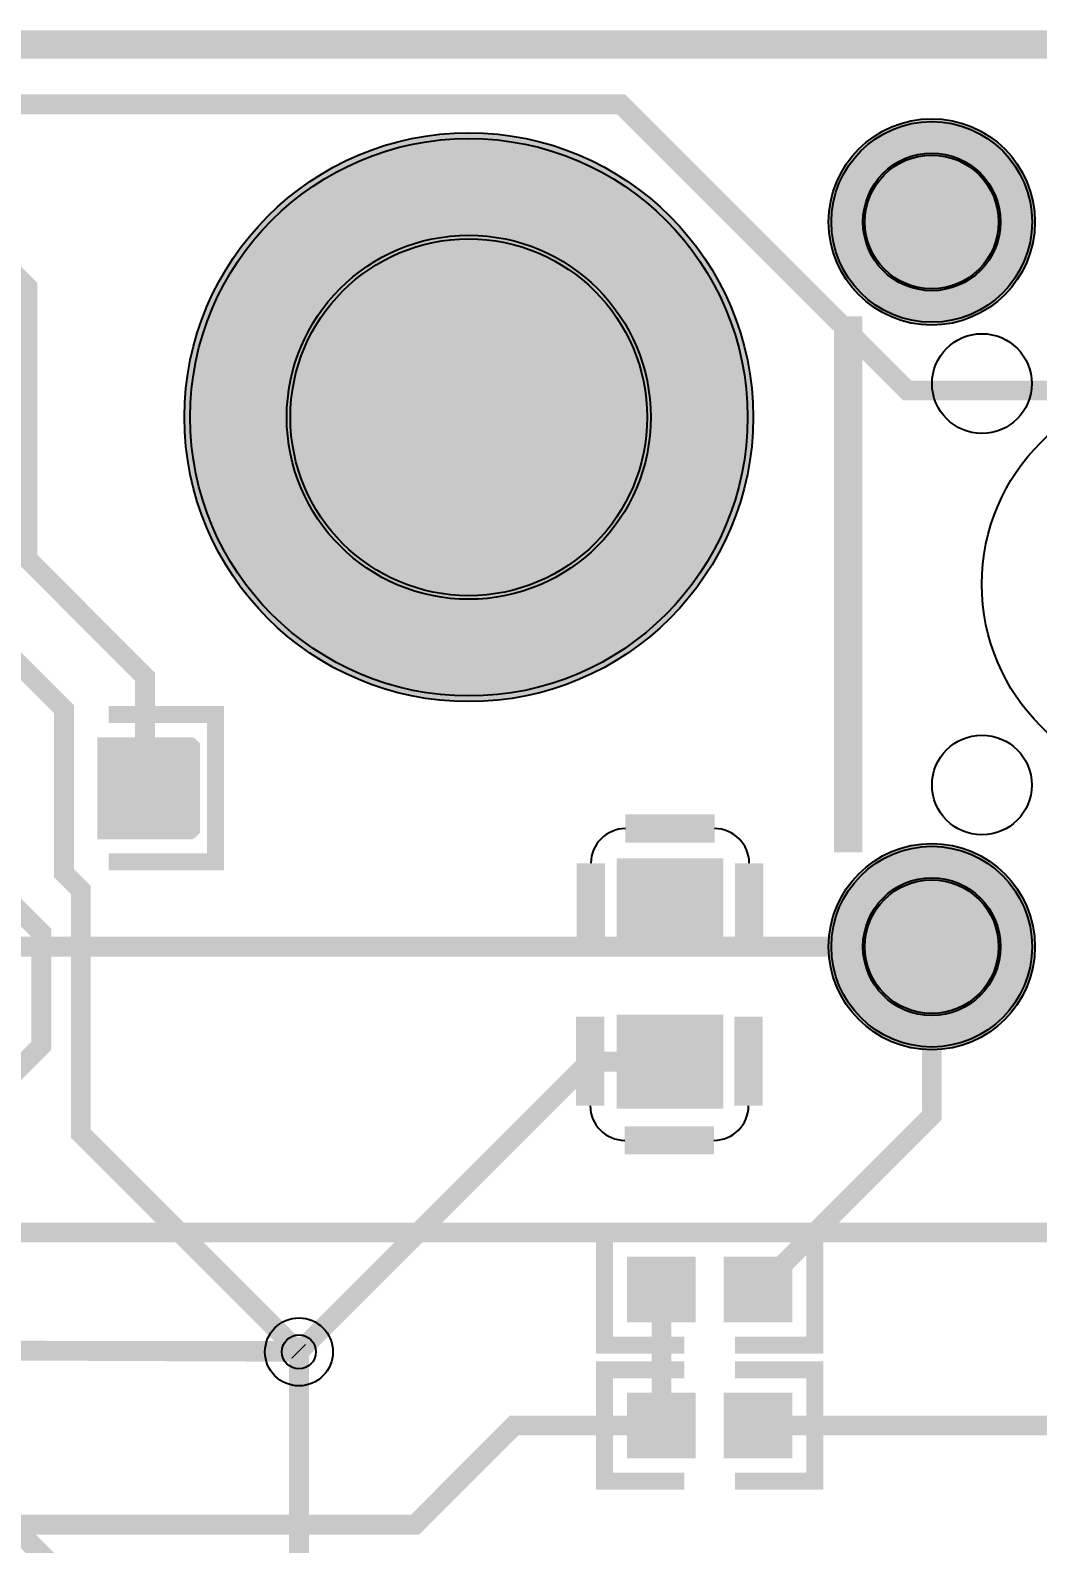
# Model space of a CAD drawing. Extents: x -5 to 4186, y -5 to 3927.
# Drawn here: x 2819 to 3175, y 2280 to 2815 of the extents above; entities that cross this region are included whole.
import ezdxf

# ---------------------------------------------------------------- set-up
doc = ezdxf.new("R2010")
doc.units = 9
for name, color, linetype, true_color in [('BoardOutLine', 7, 'Continuous', 0xff00ff), ('BottomLayer', 7, 'Continuous', 0x0000ff), ('BottomSolderMaskLayer', 7, 'Continuous', 0xaa00ff), ('Hole', 7, 'Continuous', 0x222222), ('Multi-Layer', 7, 'Continuous', 0xc0c0c0), ('TopLayer', 7, 'Continuous', 0xff0000), ('TopPasteMaskLayer', 7, 'Continuous', 0x808080), ('TopSilkLayer', 7, 'Continuous', 0xffcc00), ('TopSolderMaskLayer', 7, 'Continuous', 0x800080)]:
    doc.layers.add(name, color=color, linetype=linetype, true_color=true_color)

msp = doc.modelspace()

# ---------------------------------------------------------------- hatches: boundary and pattern name
at = {"layer": 'BottomSolderMaskLayer'}
for points in [[(3101.03, 2746.97, 1), (3173.9, 2746.97, 1)], [(2873.57, 2678, 1), (3074.42, 2678, 1)], [(3101.03, 2491.07, 1), (3173.9, 2491.07, 1)]]:
    msp.add_hatch(color=256, dxfattribs=at).paths.add_polyline_path(points)
at = {"layer": 'Multi-Layer'}
for points in [[(3102.03, 2746.97, 1), (3172.9, 2746.97, 1)], [(3102.03, 2491.07, 1), (3172.9, 2491.07, 1)]]:
    msp.add_hatch(color=256, dxfattribs=at).paths.add_polyline_path(points)
at = {"layer": 'TopLayer'}
for points in [[(2843.83, 2564.03), (2843.83, 2530.01), (2875.58, 2530.01), (2875.58, 2564.03)], [(3027.33, 2489.83), (3027.33, 2521.33), (3062.76, 2521.33), (3062.76, 2489.83)], [(3027.33, 2434.71), (3027.33, 2466.21), (3062.76, 2466.21), (3062.76, 2434.71)], [(3053.14, 2380.65), (3053.14, 2359.39), (3030.87, 2359.39), (3030.87, 2380.65)], [(3064.95, 2380.65), (3064.95, 2359.39), (3087.22, 2359.39), (3087.22, 2380.65)], [(3053.14, 2332.65), (3053.14, 2311.39), (3030.87, 2311.39), (3030.87, 2332.65)], [(3064.95, 2332.65), (3064.95, 2311.39), (3087.22, 2311.39), (3087.22, 2332.65)]]:
    msp.add_hatch(color=256, dxfattribs=at).paths.add_polyline_path(points)
at = {"layer": 'TopPasteMaskLayer'}
for points in [[(2844.02, 2531.27), (2844.02, 2540.25), (2858.98, 2540.25), (2858.98, 2553.24), (2844.02, 2553.24), (2844.02, 2562.77), (2845.99, 2564.74), (2877.09, 2564.74), (2879.06, 2562.77), (2879.06, 2531.27), (2877.09, 2529.3), (2845.99, 2529.3)], [(3027.33, 2489.83), (3027.33, 2521.33), (3062.76, 2521.33), (3062.76, 2489.83)], [(3027.33, 2434.71), (3027.33, 2466.21), (3062.76, 2466.21), (3062.76, 2434.71)], [(3053.73, 2379.07), (3053.73, 2360.96), (3052.16, 2359.39), (3032.45, 2359.39), (3030.87, 2360.96), (3030.87, 2379.07), (3032.45, 2380.65), (3052.16, 2380.65)], [(3064.36, 2379.07), (3064.36, 2360.96), (3065.94, 2359.39), (3085.65, 2359.39), (3087.22, 2360.96), (3087.22, 2379.07), (3085.65, 2380.65), (3065.94, 2380.65)], [(3053.73, 2331.07), (3053.73, 2312.97), (3052.16, 2311.39), (3032.45, 2311.39), (3030.87, 2312.97), (3030.87, 2331.07), (3032.45, 2332.65), (3052.16, 2332.65)], [(3064.36, 2331.07), (3064.36, 2312.97), (3065.94, 2311.39), (3085.65, 2311.39), (3087.22, 2312.97), (3087.22, 2331.07), (3085.65, 2332.65), (3065.94, 2332.65)]]:
    msp.add_hatch(color=256, dxfattribs=at).paths.add_polyline_path(points)
at = {"layer": 'TopSolderMaskLayer'}
for points in [[(3101.03, 2746.97, 1), (3173.9, 2746.97, 1)], [(2873.57, 2678, 1), (3074.42, 2678, 1)], [(2842.83, 2565.03), (2842.83, 2529.01), (2876.58, 2529.01), (2876.58, 2565.03)], [(3101.03, 2491.07, 1), (3173.9, 2491.07, 1)], [(3026.2, 2488.94), (3026.2, 2522.22), (3063.89, 2522.22), (3063.89, 2488.94)], [(3026.2, 2433.82), (3026.2, 2467.1), (3063.89, 2467.1), (3063.89, 2433.82)], [(3054.14, 2381.65), (3054.14, 2358.39), (3029.87, 2358.39), (3029.87, 2381.65)], [(3063.95, 2381.65), (3063.95, 2358.39), (3088.22, 2358.39), (3088.22, 2381.65)], [(3054.14, 2333.65), (3054.14, 2310.39), (3029.87, 2310.39), (3029.87, 2333.65)], [(3063.95, 2333.65), (3063.95, 2310.39), (3088.22, 2310.39), (3088.22, 2333.65)]]:
    msp.add_hatch(color=256, dxfattribs=at).paths.add_polyline_path(points)

# ---------------------------------------------------------------- linework, layer by layer
at = {"layer": 'BoardOutLine', "const_width": 10}
msp.add_lwpolyline([(4181.09, 0), (0, 0), (0, 2809.64), (4181.09, 2809.64), (4181.09, 0)], close=True, dxfattribs=at)
at = {"layer": 'BottomLayer', "const_width": 7}
for points in [[(3137.47, 2491.07), (2664.43, 2491.07), (2449.46, 2706.04), (2327.98, 2706.04)], [(2479.57, 2637.49), (2568.19, 2548.87), (2568.19, 2443.36), (2553.37, 2428.54), (2527.71, 2428.54), (2479.71, 2380.54), (2479.71, 2355.15), (2510.83, 2324.03), (2775.5, 2324.03), (2847.14, 2252.39), (2847.14, 1968.75)], [(3596.84, 2152), (3358.68, 2390.16), (2522.41, 2390.16), (2505.95, 2373.7)], [(2914, 2239), (2914, 2348)]]:
    msp.add_lwpolyline(points, dxfattribs=at)
at = {"layer": 'BottomSolderMaskLayer'}
for centre, radius in [((3137.47, 2746.97), 36.43), ((2974, 2678), 100.42), ((3137.46, 2746.97), 24.29), ((2973.96, 2677.99), 64.27), ((3137.47, 2491.07), 36.43), ((3137.46, 2491.07), 24.29)]:
    msp.add_circle(centre, radius, dxfattribs=at)
at = {"layer": 'Hole'}
msp.add_circle((2914, 2348), 6, dxfattribs=at)
at = {"layer": 'Multi-Layer'}
for centre, radius in [((3137.47, 2746.97), 35.43), ((2974, 2678), 98.42), ((3137.46, 2746.97), 23.62), ((2973.96, 2677.99), 62.99), ((3137.47, 2491.07), 35.43), ((3137.46, 2491.07), 23.62), ((2914, 2348), 12)]:
    msp.add_circle(centre, radius, dxfattribs=at)
at = {"layer": 'TopLayer', "const_width": 7}
for points in [[(3739.01, 1952), (3850.29, 2063.28), (3850.29, 2398.91), (3561.76, 2687.44), (3128.8, 2687.44), (3027.76, 2788.48), (1443.93, 2788.48)], [(2859.65, 2566.67), (2859.65, 2586.32), (2818.05, 2628.02), (2818.05, 2724.02), (2778.05, 2764.02), (2192.05, 2764.02)], [(2913.68, 2348.32), (2837, 2425), (2837, 2511), (2831, 2517), (2831, 2575), (2674, 2732), (2635.11, 2732)], [(2859.65, 2547.02), (2859.65, 2566.67)], [(2859.65, 2566.67), (2859.71, 2566.61), (2859.71, 2547.02)], [(3402.84, 2519.79), (3371.63, 2551), (3308, 2551), (3234, 2477), (3234, 2359), (3197.02, 2322.02), (3076.09, 2322.02)], [(2800.36, 2546.99), (2802, 2545.35), (2802, 2517), (2823, 2496), (2823, 2456), (2794.37, 2427.37), (2772.07, 2427.37)], [(3045.05, 2505.58), (3059.56, 2491.07), (3137.47, 2491.07)], [(3076.09, 2370.02), (3137.47, 2431.4), (3137.47, 2491.07)], [(2914, 2348), (3016.46, 2450.46), (3045.05, 2450.46)], [(2649.54, 2383), (2745.54, 2287), (2955, 2287), (2990.02, 2322.02), (3042.01, 2322.02)], [(3042.01, 2322.02), (3042.01, 2370.02)], [(2843.05, 2348.32), (2807.55, 2348.47)], [(2843.05, 2348.32), (2913.68, 2348.32)], [(2914.05, 2348.02), (2843.05, 2348.32)], [(2914, 2348), (2913.68, 2348.32)]]:
    msp.add_lwpolyline(points, dxfattribs=at)
at = {"layer": 'TopSilkLayer'}
for points, const_width in [([(3107.94, 2524.37), (3107.94, 2713.67)], 10), ([(2846.83, 2573.03), (2884.58, 2573.03), (2884.58, 2521.01), (2846.83, 2521.01)], 6), ([(3029.31, 2532.75), (3060.81, 2532.75)], 10), ([(3017.11, 2489.05), (3017.11, 2520.55)], 10), ([(3073, 2489.05), (3073, 2520.55)], 10), ([(3016.88, 2466.38), (3016.88, 2434.89)], 10), ([(3072.77, 2466.38), (3072.77, 2434.89)], 10), ([(3029.08, 2422.69), (3060.57, 2422.69)], 10), ([(3050.14, 2389.65), (3021.87, 2389.65), (3021.87, 2350.39), (3050.14, 2350.39)], 6), ([(3067.95, 2389.65), (3096.22, 2389.65), (3096.22, 2350.39), (3067.95, 2350.39)], 6), ([(3050.14, 2341.65), (3021.87, 2341.65), (3021.87, 2302.39), (3050.14, 2302.39)], 6), ([(3067.95, 2341.65), (3096.22, 2341.65), (3096.22, 2302.39), (3067.95, 2302.39)], 6)]:
    msp.add_lwpolyline(points, dxfattribs=dict(at, const_width=const_width))
for centre, radius in [((3155.19, 2689.89), 17.61), ((3226.05, 2619.02), 70.87), ((3155.18, 2548.15), 17.61)]:
    msp.add_circle(centre, radius, dxfattribs=at)
for centre, start, end in [((3029.31, 2520.55), 90, 180), ((3060.8, 2520.55), 360, 90), ((3029.08, 2434.88), 180, 270), ((3060.57, 2434.88), 270, 0)]:
    msp.add_arc(centre, 12.2, start, end, dxfattribs=at)
at = {"layer": 'TopSolderMaskLayer'}
for centre, radius in [((3137.47, 2746.97), 36.43), ((2974, 2678), 100.42), ((3137.46, 2746.97), 24.29), ((2973.96, 2677.99), 64.27), ((3137.47, 2491.07), 36.43), ((3137.46, 2491.07), 24.29)]:
    msp.add_circle(centre, radius, dxfattribs=at)

doc.saveas('drawing.dxf')
